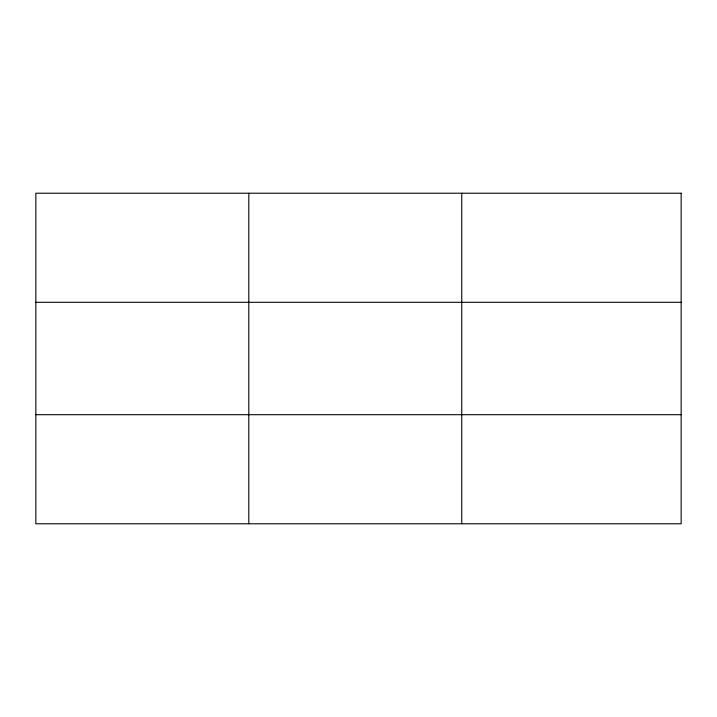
<?xml version="1.0" encoding="UTF-8"?>
<svg xmlns="http://www.w3.org/2000/svg" width="717" height="717" viewBox="0 0 717 717"><rect width="100%" height="100%" fill="white"/><g stroke="black" fill="none" stroke-linecap="round" stroke-linejoin="round"><path stroke-width="1.08" d="M248.799 523.777L248.799 193.223M461.748 523.777L461.748 193.223M35.85 302.305L681.15 302.305M35.85 414.695L681.15 414.695M681.15 193.223L681.15 523.777L35.85 523.777L35.85 193.223L681.15 193.223"/></g></svg>
